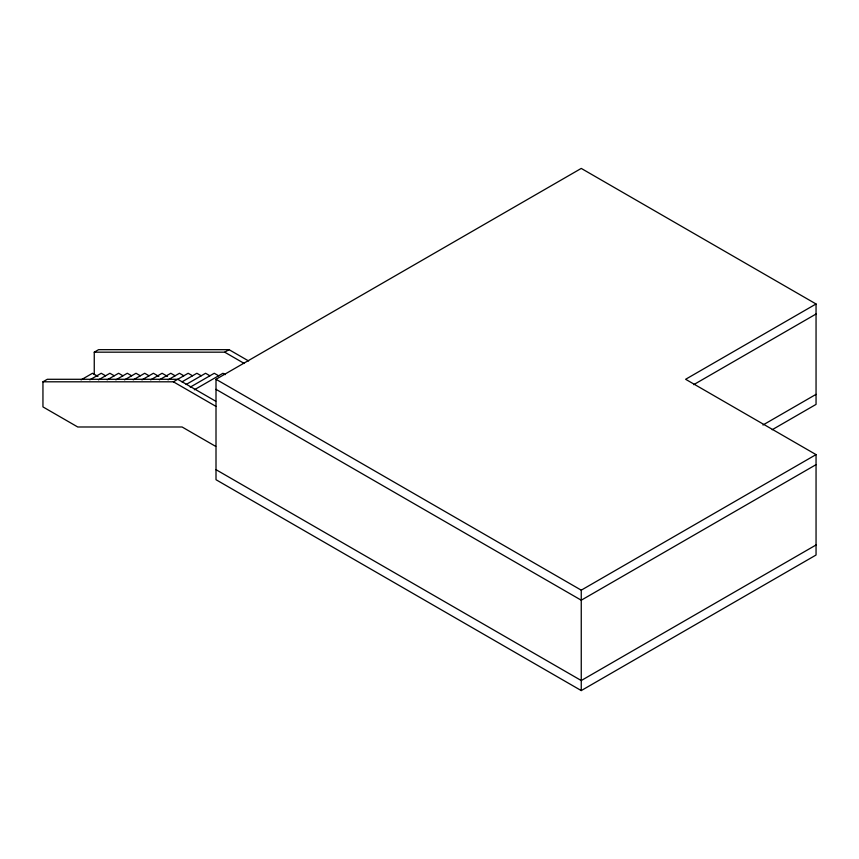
<?xml version="1.0" encoding="UTF-8"?>
<svg xmlns="http://www.w3.org/2000/svg" width="859" height="859" viewBox="0 0 859 859"><rect width="100%" height="100%" fill="white"/><g stroke="black" fill="none" stroke-linecap="round" stroke-linejoin="round"><path stroke-width="1.29" d="M215.716 446.401L182.087 426.987L77.74 426.987L42.95 406.908L42.95 381.804L47.299 379.291L177.738 379.291L215.727 401.217M94.254 374.642L94.254 352.179L98.602 349.667L229.052 349.667L248.616 360.963M81.079 379.871L92.514 373.268L97.958 376.403M89.776 379.871L101.212 373.268L105.56 375.78M98.474 379.871L109.909 373.268L114.258 375.78M107.16 379.871L118.606 373.268L122.955 375.78M115.858 379.871L127.304 373.268L131.652 375.78M124.555 379.871L136.001 373.268L140.35 375.78M133.252 379.871L144.699 373.268L149.047 375.78M141.95 379.871L153.396 373.268L158.829 376.403M150.647 379.871L162.093 373.268L167.526 376.403M159.345 379.871L170.791 373.268L175.129 375.78M168.042 379.871L179.477 373.268L183.826 375.78M42.95 381.804L173.389 381.804L188.175 373.268L192.523 375.78M94.254 352.179L224.704 352.179L229.052 349.667M182.001 381.858L196.872 373.268L201.221 375.78M186.113 384.499L205.569 373.268L209.918 375.78M190.236 387.141L214.267 373.268L218.615 375.78M194.359 389.782L222.964 373.268L225.283 374.61M816.05 303.979L685.611 379.291L816.05 454.604L816.05 555.021L581.253 690.582L216.006 479.709L216.006 379.291L581.253 168.418L816.05 303.979L816.05 404.396L772.187 429.725M693.685 384.671L816.05 314.018M762.953 425.012L816.05 394.356M216.006 379.291L581.253 590.165L816.05 454.604M816.05 464.644L581.253 600.205L216.006 389.331M816.05 544.982L581.253 680.543L216.006 469.669M224.704 352.179L244.267 363.475M173.389 381.804L215.985 406.393M581.253 590.165L581.253 690.582"/></g></svg>
